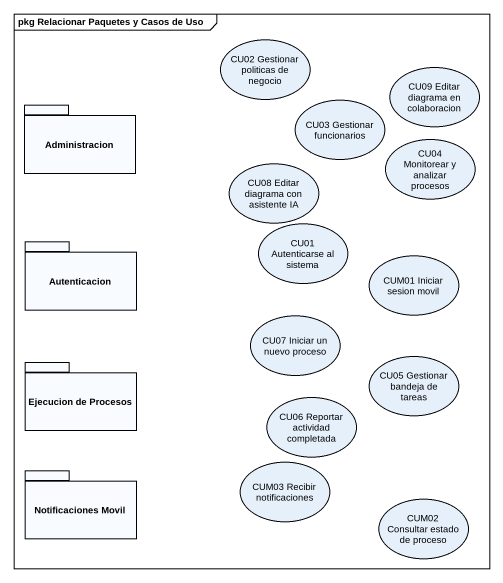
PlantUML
@startuml
mainframe pkg Relacionar Paquetes y Casos de Uso
usecase "CU02 Gestionar politicas de negocio" as CU02_Gestionar_politicas_de
usecase "CU09 Editar diagrama en colaboracion" as CU09_Editar_diagrama_en
package Administracion {
}
usecase "CU03 Gestionar funcionarios" as CU03_Gestionar_funcionarios
usecase "CU04 Monitorear y analizar procesos" as CU04_Monitorear_y_analizar
usecase "CU08 Editar diagrama con asistente IA" as CU08_Editar_diagrama_con
usecase "CU01 Autenticarse al sistema" as CU01_Autenticarse_al_sistema
package Autenticacion {
}
usecase "CUM01 Iniciar sesion movil" as CUM01_Iniciar_sesion_movil
usecase "CU07 Iniciar un nuevo proceso" as CU07_Iniciar_un_nuevo
package "Ejecucion de Procesos" as Ejecucion_de_Procesos {
}
usecase "CU05 Gestionar bandeja de tareas" as CU05_Gestionar_bandeja_de
usecase "CU06 Reportar actividad completada" as CU06_Reportar_actividad
usecase "CUM03 Recibir notificaciones" as CUM03_Recibir_notificaciones
package "Notificaciones Movil" as Notificaciones_Movil {
}
usecase "CUM02 Consultar estado de proceso" as CUM02_Consultar_estado_de
@enduml
